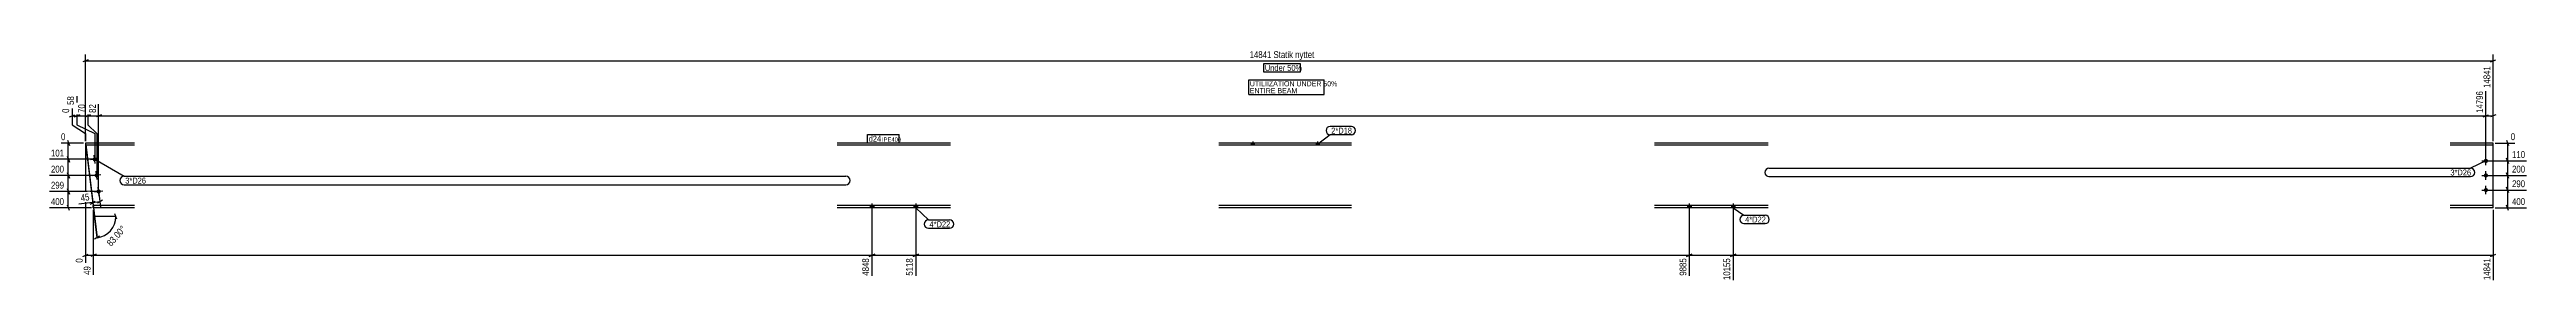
# Model space of a CAD drawing. Header units: millimetres. Extents: x 32 to 38301, y 24 to 1455.
# Drawn here: x 32 to 15299, y 24 to 1455 of the extents above; entities that cross this region are included whole.
import ezdxf

# ---------------------------------------------------------------- set-up
doc = ezdxf.new("R2010")
doc.units = ezdxf.units.MM
doc.linetypes.add('DXK_LINE_DOT2', pattern=[3.9198, 1.9599, -1.9599])
for name, color, linetype in [('MÅLSÆTNING', 7, 'Continuous'), ('STÅL', 7, 'Continuous'), ('TEKST', 7, 'Continuous')]:
    doc.layers.add(name, color=color, linetype=linetype)
doc.styles.add('Arial Narrow', font='ARIALN.TTF', dxfattribs={"height": 0.2})

msp = doc.modelspace()

# ---------------------------------------------------------------- hatches: boundary and pattern name
at = {"layer": 'STÅL', "linetype": 'Continuous'}
for points in [[(298, 776, -1), (324, 779, -1)], [(7439, 865), (7457, 865), (7457, 878), (7439, 878)], [(7839, 865), (7857, 865), (7857, 878), (7839, 878)], [(15036, 768, -1), (15062, 768, -1)], [(310, 677, -1), (336, 680, -1)], [(15036, 678, -1), (15062, 678, -1)], [(322, 578, -1), (348, 581, -1)], [(5090, 478), (5112, 478), (5112, 492), (5090, 492)], [(5090, 478), (5112, 478), (5112, 492), (5090, 492)], [(5360, 478), (5382, 478), (5382, 492), (5360, 492)], [(5360, 478), (5382, 478), (5382, 492), (5360, 492)], [(10128, 478), (10150, 478), (10150, 492), (10128, 492)], [(10128, 478), (10150, 478), (10150, 492), (10128, 492)], [(10398, 478), (10420, 478), (10420, 492), (10398, 492)], [(10398, 478), (10420, 478), (10420, 492), (10398, 492)], [(15036, 588, -1), (15062, 588, -1)]]:
    msp.add_hatch(color=3, dxfattribs=at).paths.add_polyline_path(points)

# ---------------------------------------------------------------- linework, layer by layer
at = {"layer": 'MÅLSÆTNING', "color": 7, "linetype": 'Continuous'}
for p, q in [((270, 1391), (237, 1378)), ((15094, 889), (15094, 1352)), ((171, 1091), (171, 991)), ((201, 1166), (201, 991)), ((15049, 779), (15049, 1198)), ((155, 1039), (188, 1052)), ((171, 1046), (201, 1046)), ((171, 991), (253, 936)), ((218, 1052), (185, 1039)), ((201, 991), (311, 936)), ((253, 936), (253, 889)), ((268, 991), (323, 936)), ((311, 936), (311, 789)), ((311, 936), (311, 789)), ((323, 936), (323, 689)), ((323, 936), (323, 689)), ((15032, 1039), (15065, 1052)), ((15032, 1039), (15065, 1052)), ((15049, 1046), (15094, 1046)), ((15110, 1052), (15077, 1039)), ((242, 878), (103, 878)), ((142, 895), (155, 862)), ((253, 867), (253, 140)), ((255, 868), (325, 294)), ((15060, 768), (15298, 768)), ((15176, 785), (15189, 752)), ((15183, 678), (15183, 768)), ((312, 678), (33, 678)), ((142, 695), (155, 662)), ((148, 579), (148, 678)), ((15060, 678), (15298, 678)), ((15189, 662), (15176, 695)), ((324, 579), (33, 579)), ((324, 579), (33, 579)), ((291, 478), (33, 478)), ((155, 563), (142, 596)), ((142, 596), (155, 563)), ((155, 462), (142, 495)), ((148, 478), (148, 579)), ((283, 502), (314, 520)), ((292, 563), (303, 476)), ((298, 511), (343, 517)), ((302, 467), (302, 65)), ((359, 525), (328, 508)), ((337, 568), (347, 482)), ((15060, 588), (15298, 588)), ((15094, 467), (15094, 33)), ((15105, 478), (15298, 478)), ((15176, 605), (15189, 572)), ((15189, 462), (15176, 495)), ((15183, 478), (15183, 588)), ((441, 425), (309, 425)), ((325, 294), (309, 425)), ((448, 409), (434, 442)), ((5101, 437), (5101, 60)), ((5371, 437), (5371, 60)), ((5371, 437), (5371, 60)), ((10139, 437), (10139, 60)), ((10409, 437), (10409, 33)), ((237, 179), (270, 192)), ((319, 192), (286, 179)), ((302, 186), (5101, 186)), ((341, 303), (309, 286)), ((5085, 179), (5118, 192)), ((5388, 192), (5355, 179)), ((5355, 179), (5388, 192)), ((5371, 186), (10139, 186)), ((10122, 179), (10155, 192)), ((10392, 179), (10425, 192)), ((15077, 179), (15110, 192))]:
    msp.add_line(p, q, dxfattribs=at)
msp.add_arc((309, 425), 132, 277, 360, dxfattribs=at)
at = {"layer": 'STÅL', "color": 2, "linetype": 'Continuous'}
for p, q in [((556, 878), (253, 878)), ((253, 878), (299, 505)), ((556, 865), (255, 865)), ((5586, 878), (4886, 878)), ((5586, 865), (4886, 865)), ((8056, 878), (7239, 878)), ((8056, 865), (7239, 865)), ((10624, 878), (9924, 878)), ((10624, 865), (9924, 865)), ((15094, 878), (14828, 878)), ((15094, 865), (14828, 865)), ((15094, 513), (15094, 878)), ((299, 505), (301, 492)), ((556, 492), (301, 492)), ((302, 478), (301, 492)), ((556, 478), (302, 478)), ((5586, 492), (4886, 492)), ((5586, 478), (4886, 478)), ((8056, 492), (7239, 492)), ((8056, 478), (7239, 478)), ((10624, 492), (9924, 492)), ((10624, 478), (9924, 478)), ((15094, 492), (14828, 492)), ((15094, 478), (14828, 478)), ((15094, 492), (15094, 513)), ((15094, 478), (15094, 492))]:
    msp.add_line(p, q, dxfattribs=at)
at = {"layer": 'STÅL', "color": 3, "linetype": 'Continuous'}
for p, q in [((337, 781), (285, 775)), ((314, 752), (308, 803)), ((7439, 878), (7439, 865)), ((7448, 888), (7448, 865)), ((7457, 878), (7457, 865)), ((7839, 878), (7839, 865)), ((7848, 888), (7848, 865)), ((7857, 878), (7857, 865)), ((15023, 768), (15075, 768)), ((15049, 742), (15049, 794)), ((349, 682), (297, 675)), ((326, 653), (320, 704)), ((15023, 678), (15075, 678)), ((15049, 652), (15049, 704)), ((15049, 562), (15049, 614)), ((361, 582), (310, 576)), ((339, 553), (332, 605)), ((5090, 492), (5090, 478)), ((5090, 492), (5090, 478)), ((5101, 505), (5101, 432)), ((5101, 505), (5101, 432)), ((5112, 492), (5112, 478)), ((5112, 492), (5112, 478)), ((5360, 492), (5360, 478)), ((5360, 492), (5360, 478)), ((5371, 505), (5371, 432)), ((5371, 505), (5371, 432)), ((5382, 492), (5382, 478)), ((5382, 492), (5382, 478)), ((10128, 492), (10128, 478)), ((10128, 492), (10128, 478)), ((10139, 505), (10139, 432)), ((10139, 505), (10139, 432)), ((10150, 492), (10150, 478)), ((10150, 492), (10150, 478)), ((10398, 492), (10398, 478)), ((10398, 492), (10398, 478)), ((10409, 505), (10409, 432)), ((10409, 505), (10409, 432)), ((10420, 492), (10420, 478)), ((10420, 492), (10420, 478)), ((15023, 588), (15075, 588))]:
    msp.add_line(p, q, dxfattribs=at)
at = {"layer": 'STÅL', "color": 7, "linetype": 'DXK_LINE_DOT2'}
msp.add_line((15094, 492), (15094, 505), dxfattribs=at)
at = {"layer": 'TEKST', "color": 7, "linetype": 'Continuous'}
msp.add_arc((10630, 697), 25.8, 90, 270, dxfattribs=at)

# ---------------------------------------------------------------- wipeouts: each hides what was drawn before it
at = {"color": 0, "linetype": 'Continuous'}
msp.add_wipeout([(7675, 1185), (7675, 1218), (7430, 1218), (7430, 1185)], dxfattribs=at).dxf.layer = 'TEKST'
at = {"color": 0}
for points in [[(4935, 628), (4935, 667), (499, 667), (499, 628)], [(5573, 359), (5573, 397), (5456, 397), (5456, 359)]]:
    msp.add_wipeout(points, dxfattribs=at).dxf.layer = 'TEKST'

# ---------------------------------------------------------------- next in the draw order: wipeouts: each hides what was drawn before it
at = {"color": 0, "linetype": 'Continuous'}
for points in [[(15085, 1361), (15024, 1361), (15024, 1210), (15085, 1210)], [(192, 1175), (131, 1175), (131, 1104), (192, 1104)], [(15299, 777), (15299, 839), (15201, 839), (15201, 777)], [(130, 687), (130, 749), (32, 749), (32, 687)], [(15299, 597), (15299, 659), (15201, 659), (15201, 597)], [(5092, 176), (5031, 176), (5031, 51), (5092, 51)], [(10130, 176), (10068, 176), (10068, 51), (10130, 51)]]:
    msp.add_wipeout(points, dxfattribs=at).dxf.layer = 'MÅLSÆTNING'
at = {"color": 0}
for points, layer in [([(519, 347), (473, 388), (366, 267), (412, 226)], 'MÅLSÆTNING'), ([(5151, 886), (5151, 925), (5081, 925), (5081, 886)], 'TEKST'), ([(4935, 628), (4935, 667), (499, 667), (499, 628)], 'TEKST'), ([(14947, 678), (14947, 716), (14830, 716), (14830, 678)], 'TEKST'), ([(5573, 359), (5573, 397), (5456, 397), (5456, 359)], 'TEKST')]:
    msp.add_wipeout(points, dxfattribs=at).dxf.layer = layer

# ---------------------------------------------------------------- next in the draw order: linework, layer by layer
at = {"layer": 'MÅLSÆTNING', "color": 7, "linetype": 'Continuous'}
for p, q in [((253, 1385), (15094, 1385)), ((15077, 1378), (15110, 1391)), ((268, 1118), (268, 991)), ((15049, 779), (15049, 1198)), ((285, 1052), (252, 1039)), ((300, 778), (33, 778)), ((300, 778), (33, 778)), ((155, 761), (142, 794)), ((142, 794), (155, 761)), ((148, 778), (148, 878)), ((15060, 768), (15298, 768)), ((15105, 878), (15228, 878)), ((15176, 895), (15189, 862)), ((15189, 752), (15176, 785)), ((15183, 768), (15183, 878)), ((15060, 678), (15298, 678)), ((15176, 695), (15189, 662)), ((302, 467), (302, 65)), ((5101, 437), (5101, 60)), ((10139, 437), (10139, 60)), ((253, 186), (302, 186)), ((319, 192), (286, 179)), ((5118, 192), (5085, 179)), ((5101, 186), (5371, 186)), ((10155, 192), (10122, 179)), ((10139, 186), (10409, 186))]:
    msp.add_line(p, q, dxfattribs=at)
at = {"layer": 'TEKST', "color": 7, "linetype": 'Continuous'}
for p, q in [((311, 778), (492, 673)), ((492, 673), (4941, 673)), ((492, 621), (4941, 621)), ((5371, 478), (5449, 404)), ((5449, 404), (5580, 404)), ((5449, 352), (5580, 352))]:
    msp.add_line(p, q, dxfattribs=at)
for centre, radius, start, end in [((492, 647), 25.9, 90, 270), ((4941, 647), 25.8, 270, 90), ((5449, 378), 25.8, 90, 270), ((5580, 378), 25.8, 270, 90)]:
    msp.add_arc(centre, radius, start, end, dxfattribs=at)

# ---------------------------------------------------------------- next in the draw order: texts
at = {"layer": 'MÅLSÆTNING', "color": 3, "linetype": 'Continuous', "style": 'Arial Narrow'}
for s, p in [('14841', (15076, 1218)), ('4848', (5083, 60)), ('9885', (10121, 60))]:
    msp.add_text(s, height=42, rotation=90.0002, dxfattribs=at).set_placement(p)
for s, p in [('110', (15210, 786)), ('200', (41, 696))]:
    msp.add_text(s, height=42, dxfattribs=at).set_placement(p)
at = {"layer": 'MÅLSÆTNING', "color": 3, "style": 'Arial Narrow'}
msp.add_text('83.00°', height=42, rotation=48.5009, dxfattribs=at).set_placement((412, 238))
at = {"layer": 'TEKST', "color": 3, "style": 'Arial Narrow'}
for s, p in [('3*D26', (499, 628)), ('4*D22', (5456, 359))]:
    msp.add_text(s, height=36.7, dxfattribs=at).set_placement(p)

# ---------------------------------------------------------------- next in the draw order: wipeouts: each hides what was drawn before it
at = {"color": 0, "linetype": 'Continuous'}
for points in [[(162, 1100), (101, 1100), (101, 1056), (162, 1056)], [(15299, 487), (15299, 549), (15201, 549), (15201, 487)]]:
    msp.add_wipeout(points, dxfattribs=at).dxf.layer = 'MÅLSÆTNING'
at = {"color": 0}
for points in [[(5151, 886), (5151, 925), (5081, 925), (5081, 886)], [(14947, 678), (14947, 716), (14830, 716), (14830, 678)]]:
    msp.add_wipeout(points, dxfattribs=at).dxf.layer = 'TEKST'

# ---------------------------------------------------------------- next in the draw order: linework, layer by layer
at = {"layer": 'MÅLSÆTNING', "color": 7, "linetype": 'Continuous'}
for p, q in [((201, 1166), (201, 991)), ((185, 1039), (218, 1052)), ((201, 1046), (268, 1046)), ((201, 991), (311, 936)), ((15183, 588), (15183, 678)), ((15060, 588), (15298, 588)), ((15189, 572), (15176, 605))]:
    msp.add_line(p, q, dxfattribs=at)
at = {"layer": 'TEKST', "color": 7, "linetype": 'Continuous'}
for p, q in [((5074, 880), (5074, 931)), ((15049, 768), (14954, 723)), ((10630, 723), (14954, 723)), ((10630, 671), (14954, 671))]:
    msp.add_line(p, q, dxfattribs=at)
msp.add_arc((14954, 697), 25.9, 270, 90, dxfattribs=at)

# ---------------------------------------------------------------- next in the draw order: texts
at = {"layer": 'MÅLSÆTNING', "color": 3, "linetype": 'Continuous', "style": 'Arial Narrow'}
for s, p in [('0', (153, 1064)), ('58', (183, 1113))]:
    msp.add_text(s, height=42, rotation=90.0002, dxfattribs=at).set_placement(p)
for s, p in [('290', (15210, 606)), ('400', (15210, 496))]:
    msp.add_text(s, height=42, dxfattribs=at).set_placement(p)
at = {"layer": 'TEKST', "color": 3, "style": 'Arial Narrow'}
msp.add_text('3*D26', height=36.7, dxfattribs=at).set_placement((14830, 678))

# ---------------------------------------------------------------- next in the draw order: wipeouts: each hides what was drawn before it
at = {"color": 0}
for points, layer in [([(7837, 1393), (7837, 1455), (7420, 1455), (7420, 1393)], 'MÅLSÆTNING'), ([(5262, 886), (5262, 914), (5163, 914), (5163, 886)], 'TEKST')]:
    msp.add_wipeout(points, dxfattribs=at).dxf.layer = layer
at = {"color": 0, "linetype": 'Continuous'}
for points in [[(15237, 887), (15237, 949), (15193, 949), (15193, 887)], [(130, 588), (130, 650), (32, 650), (32, 588)], [(5362, 176), (5301, 176), (5301, 51), (5362, 51)], [(10400, 176), (10338, 176), (10338, 24), (10400, 24)], [(294, 127), (232, 127), (232, 56), (294, 56)]]:
    msp.add_wipeout(points, dxfattribs=at).dxf.layer = 'MÅLSÆTNING'

# ---------------------------------------------------------------- next in the draw order: linework, layer by layer
at = {"layer": 'MÅLSÆTNING', "color": 7, "linetype": 'Continuous'}
for p, q in [((148, 678), (148, 778)), ((312, 678), (33, 678)), ((155, 662), (142, 695)), ((10409, 437), (10409, 33)), ((10425, 192), (10392, 179)), ((10409, 186), (15094, 186))]:
    msp.add_line(p, q, dxfattribs=at)

# ---------------------------------------------------------------- next in the draw order: texts
at = {"layer": 'MÅLSÆTNING', "color": 3, "linetype": 'Continuous', "style": 'Arial Narrow'}
msp.add_text('0', height=42, dxfattribs=at).set_placement((15202, 896))
for s, p in [('5118', (5353, 60)), ('10155', (10391, 33))]:
    msp.add_text(s, height=42, rotation=90.0002, dxfattribs=at).set_placement(p)

# ---------------------------------------------------------------- next in the draw order: wipeouts: each hides what was drawn before it
at = {"color": 0, "linetype": 'Continuous'}
for points in [[(7734, 1323), (7734, 1361), (7523, 1361), (7523, 1323)], [(259, 1127), (198, 1127), (198, 1056), (259, 1056)], [(138, 887), (138, 949), (94, 949), (94, 887)], [(15299, 687), (15299, 749), (15201, 749), (15201, 687)], [(130, 487), (130, 549), (32, 549), (32, 487)], [(245, 176), (183, 176), (183, 131), (245, 131)]]:
    msp.add_wipeout(points, dxfattribs=at).dxf.layer = 'MÅLSÆTNING'
at = {"color": 0}
msp.add_wipeout([(5262, 886), (5262, 914), (5163, 914), (5163, 886)], dxfattribs=at).dxf.layer = 'TEKST'

# ---------------------------------------------------------------- next in the draw order: linework, layer by layer
at = {"layer": 'MÅLSÆTNING', "color": 7, "linetype": 'Continuous'}
for p, q in [((268, 1118), (268, 991)), ((335, 590), (335, 1118)), ((335, 590), (335, 1118)), ((252, 1039), (285, 1052)), ((268, 1046), (335, 1046)), ((268, 991), (323, 936)), ((352, 1052), (319, 1039)), ((352, 1052), (319, 1039)), ((335, 1046), (15049, 1046))]:
    msp.add_line(p, q, dxfattribs=at)
at = {"layer": 'TEKST', "color": 7, "linetype": 'Continuous'}
for p, q in [((5074, 931), (5268, 931)), ((5268, 880), (5268, 931)), ((5074, 880), (5268, 880))]:
    msp.add_line(p, q, dxfattribs=at)

# ---------------------------------------------------------------- next in the draw order: texts
at = {"layer": 'MÅLSÆTNING', "color": 3, "linetype": 'Continuous', "style": 'Arial Narrow'}
for s, p in [('70', (251, 1064)), ('0', (236, 140)), ('49', (285, 65))]:
    msp.add_text(s, height=42, rotation=90.0002, dxfattribs=at).set_placement(p)
for s, p in [('0', (103, 896)), ('299', (41, 597)), ('200', (15210, 696)), ('400', (41, 496))]:
    msp.add_text(s, height=42, dxfattribs=at).set_placement(p)
at = {"layer": 'TEKST', "color": 3, "style": 'Arial Narrow'}
for s, height, p in [('d24', 36.7, (5081, 886)), ('IPE400', 26.2, (5163, 886))]:
    msp.add_text(s, height=height, dxfattribs=at).set_placement(p)

# ---------------------------------------------------------------- next in the draw order: wipeouts: each hides what was drawn before it
at = {"color": 0, "linetype": 'Continuous'}
for points in [[(7734, 1323), (7734, 1361), (7523, 1361), (7523, 1323)], [(15085, 176), (15024, 176), (15024, 24), (15085, 24)]]:
    msp.add_wipeout(points, dxfattribs=at).dxf.layer = 'MÅLSÆTNING'
at = {"color": 0}
msp.add_wipeout([(10600, 388), (10600, 426), (10483, 426), (10483, 388)], dxfattribs=at).dxf.layer = 'TEKST'

# ---------------------------------------------------------------- next in the draw order: linework, layer by layer
at = {"layer": 'MÅLSÆTNING', "color": 7, "linetype": 'Continuous'}
msp.add_lwpolyline([(7517, 1316), (7517, 1368), (7741, 1368), (7741, 1316), (7517, 1316)], close=True, dxfattribs=at)

# ---------------------------------------------------------------- next in the draw order: texts
at = {"layer": 'MÅLSÆTNING', "color": 3, "style": 'Arial Narrow'}
msp.add_text('14841 Statik nyttet', height=41.99, dxfattribs=at).set_placement((7429, 1402))
at = {"layer": 'MÅLSÆTNING', "color": 7, "linetype": 'Continuous', "style": 'Arial Narrow'}
msp.add_text('Under 50%', height=36.7, dxfattribs=at).set_placement((7523, 1323))
at = {"layer": 'MÅLSÆTNING', "color": 3, "linetype": 'Continuous', "style": 'Arial Narrow'}
msp.add_text('14841', height=42, rotation=90.0002, dxfattribs=at).set_placement((15076, 33))

# ---------------------------------------------------------------- next in the draw order: wipeouts: each hides what was drawn before it
at = {"color": 0, "linetype": 'Continuous'}
for points in [[(327, 1127), (265, 1127), (265, 1056), (327, 1056)], [(15040, 1207), (14979, 1207), (14979, 1056), (15040, 1056)], [(130, 786), (130, 848), (32, 848), (32, 786)]]:
    msp.add_wipeout(points, dxfattribs=at).dxf.layer = 'MÅLSÆTNING'
at = {"color": 0}
for points, layer in [([(290, 518), (282, 579), (212, 571), (219, 510)], 'MÅLSÆTNING'), ([(8050, 936), (8050, 975), (7932, 975), (7932, 936)], 'TEKST'), ([(10600, 388), (10600, 426), (10483, 426), (10483, 388)], 'TEKST')]:
    msp.add_wipeout(points, dxfattribs=at).dxf.layer = layer

# ---------------------------------------------------------------- next in the draw order: linework, layer by layer
at = {"layer": 'MÅLSÆTNING', "color": 7, "linetype": 'Continuous'}
for p, q in [((253, 889), (253, 1424)), ((15094, 889), (15094, 1424)), ((298, 511), (212, 500)), ((298, 511), (212, 500))]:
    msp.add_line(p, q, dxfattribs=at)
at = {"layer": 'TEKST', "color": 7, "linetype": 'Continuous'}
for p, q in [((10409, 478), (10476, 433)), ((10476, 433), (10606, 433)), ((10476, 381), (10606, 381))]:
    msp.add_line(p, q, dxfattribs=at)
for centre, radius, start, end in [((10476, 407), 25.8, 90, 270), ((10606, 407), 25.9, 270, 90)]:
    msp.add_arc(centre, radius, start, end, dxfattribs=at)

# ---------------------------------------------------------------- next in the draw order: texts
at = {"layer": 'MÅLSÆTNING', "color": 3, "linetype": 'Continuous', "style": 'Arial Narrow'}
for s, p in [('82', (318, 1064)), ('14796', (15031, 1064))]:
    msp.add_text(s, height=42, rotation=90.0002, dxfattribs=at).set_placement(p)
msp.add_text('101', height=42, dxfattribs=at).set_placement((41, 795))
at = {"layer": 'MÅLSÆTNING', "color": 3, "style": 'Arial Narrow'}
msp.add_text('45', height=42, rotation=7.0015, dxfattribs=at).set_placement((227, 519))
at = {"layer": 'TEKST', "color": 3, "style": 'Arial Narrow'}
msp.add_text('4*D22', height=36.7, dxfattribs=at).set_placement((10483, 388))

# ---------------------------------------------------------------- next in the draw order: wipeouts: each hides what was drawn before it
at = {"color": 0, "linetype": 'Continuous'}
msp.add_wipeout([(7882, 1228), (7882, 1261), (7430, 1261), (7430, 1228)], dxfattribs=at).dxf.layer = 'TEKST'
at = {"color": 0}
msp.add_wipeout([(8050, 936), (8050, 975), (7932, 975), (7932, 936)], dxfattribs=at).dxf.layer = 'TEKST'

# ---------------------------------------------------------------- next in the draw order: linework, layer by layer
at = {"layer": 'TEKST', "color": 7, "linetype": 'Continuous'}
for p, q in [((7424, 1267), (7889, 1267)), ((7424, 1178), (7424, 1267)), ((7889, 1178), (7889, 1267)), ((7424, 1178), (7889, 1178)), ((7848, 872), (7926, 930)), ((7926, 981), (8056, 981)), ((7926, 930), (8056, 930))]:
    msp.add_line(p, q, dxfattribs=at)
for centre, radius, start, end in [((7926, 955), 25.9, 90, 270), ((8056, 955), 25.8, 270, 90)]:
    msp.add_arc(centre, radius, start, end, dxfattribs=at)

# ---------------------------------------------------------------- next in the draw order: texts
at = {"layer": 'TEKST', "color": 3, "linetype": 'Continuous', "style": 'Arial Narrow'}
for s, p in [('UTILIIZATION UNDER 50%', (7430, 1228)), ('ENTIRE BEAM', (7430, 1185))]:
    msp.add_text(s, height=31.5, dxfattribs=at).set_placement(p)
at = {"layer": 'TEKST', "color": 3, "style": 'Arial Narrow'}
msp.add_text('2*D18', height=36.7, dxfattribs=at).set_placement((7932, 936))

doc.saveas('drawing.dxf')
